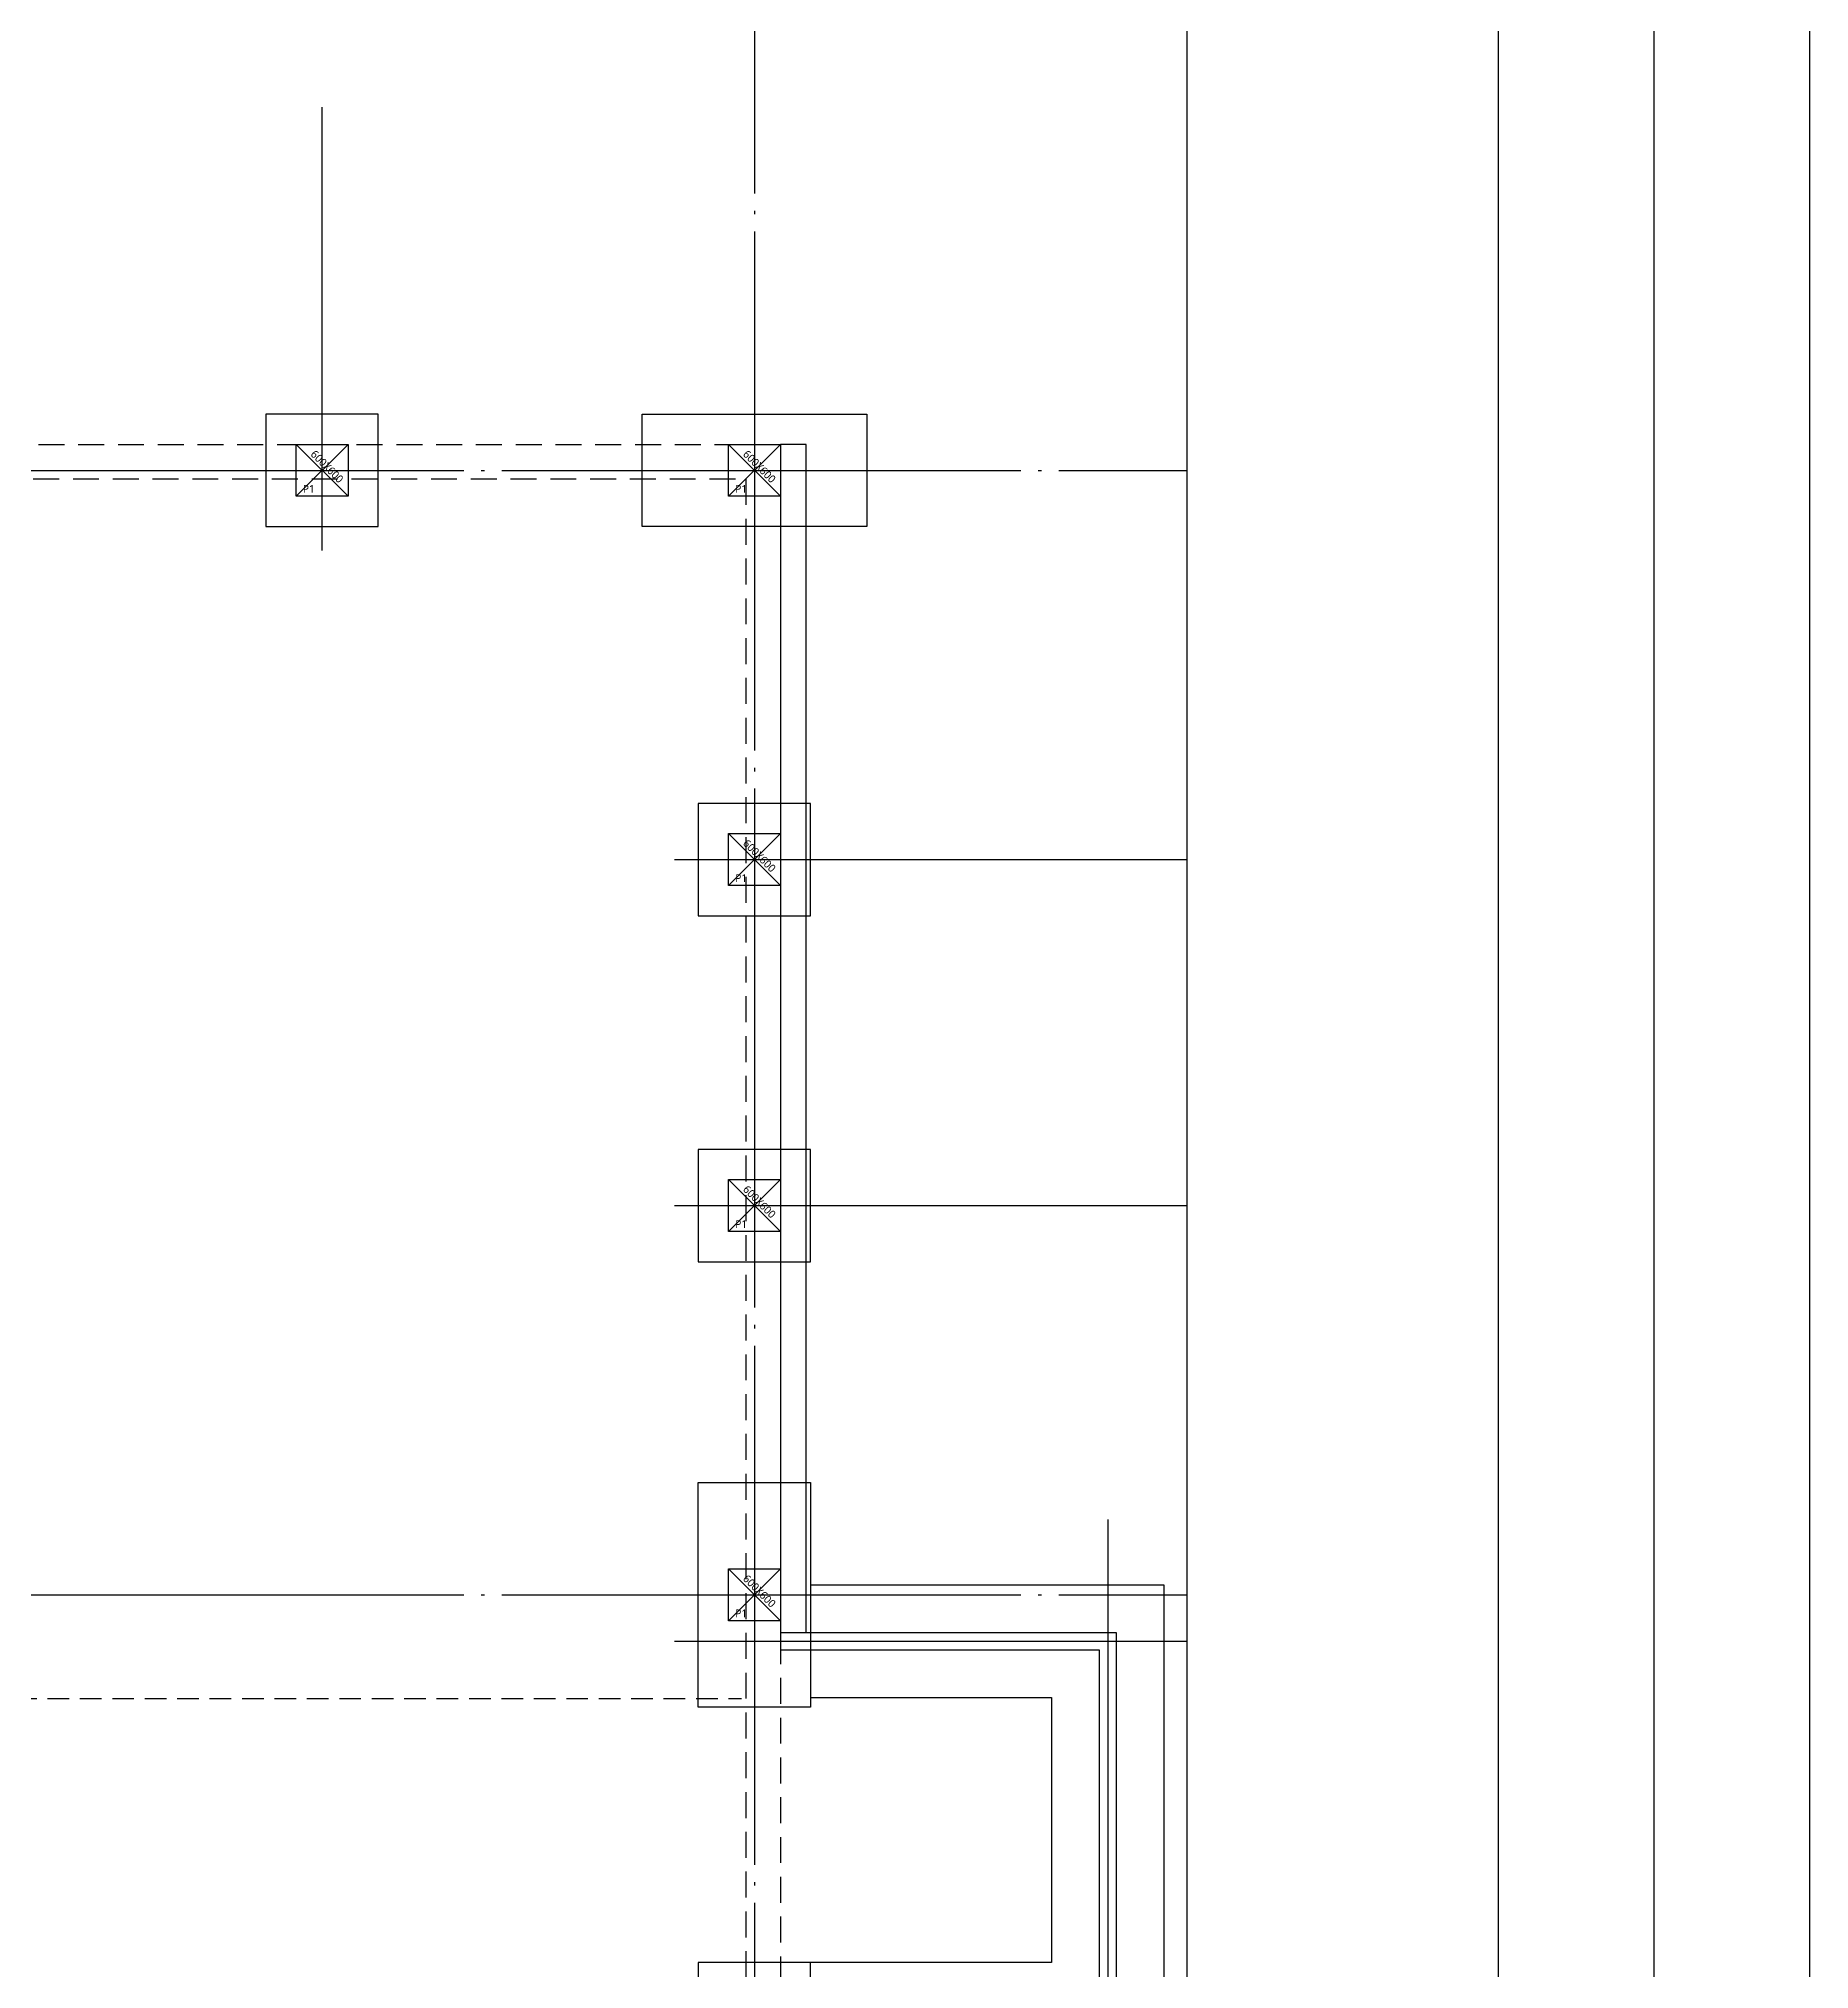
# Model space of a CAD drawing. Header units: millimetres. Extents: x -734060 to 504600, y -7739 to 118800.
# Drawn here: x -63978 to -43500, y 68570 to 90891 of the extents above; entities that cross this region are included whole.
import ezdxf
from ezdxf.enums import TextEntityAlignment as Align
from ezdxf.lldxf.tags import DXFTag

# ---------------------------------------------------------------- set-up
doc = ezdxf.new("R2010")
doc.units = ezdxf.units.MM
doc.header["$LTSCALE"] = 200
for name, pattern in [('CEN-GAUN', [32.2, 30, -1, 0.2, -1]), ('H3', [3, 2, -1]), ('HID', [2.3, 1.5, -0.8]), ('HIDDEN', [0.375, 0.25, -0.125])]:
    doc.linetypes.add(name, pattern=pattern)
doc.layers.get('DEFPOINTS').update_dxf_attribs({"color": 137})
for name, color, linetype in [('0-기초', 4, 'H3'), ('CEN', 1, 'CEN-GAUN'), ('CEN2', 1, 'CEN-GAUN'), ('G', 3, 'Continuous'), ('HAT-INS', 250, 'Continuous'), ('S-COL', 2, 'Continuous'), ('Slab Line', 7, 'Continuous')]:
    doc.layers.add(name, color=color, linetype=linetype)
doc.styles.add('스타일1', font='malgun.ttf')
tags = doc.linetypes.add('DH-HID2', pattern=[1.2, 0.8, -0.4]).pattern_tags.tags
tags[6:7] = [DXFTag(74, 4), DXFTag(75, 0), DXFTag(340, '0'), DXFTag(46, 1.0), DXFTag(50, 0.0), DXFTag(44, 0.0), DXFTag(45, 0.0)]
tags[4:5] = [DXFTag(74, 4), DXFTag(75, 0), DXFTag(340, '0'), DXFTag(46, 1.0), DXFTag(50, 0.0), DXFTag(44, 0.0), DXFTag(45, 0.0)]

# ---------------------------------------------------------------- blocks, each defined once
blk = doc.blocks.new('X-B-FD1')
at = {"layer": '0-기초', "color": 251, "linetype": 'DH-HID2', "ltscale": 3}
for p, q in [((71650, -12885), (75735, -12885)), ((75735, -12885), (75735, -29360)), ((71650, -14185), (74435, -14185)), ((74435, -14185), (74435, -17250)), ((74435, -17250), (71650, -17250))]:
    blk.add_line(p, q, dxfattribs=at)
at = {"layer": '0-기초', "color": 251, "linetype": 'DH-HID2'}
for points in [[(65350, 650), (65350, -650), (66650, -650), (66650, 650)], [(72300, 650), (72300, -650), (69700, -650), (69700, 650)], [(70350, -3850), (70350, -5150), (71650, -5150), (71650, -3850)], [(70350, -7850), (70350, -9150), (71650, -9150), (71650, -7850)], [(71650, -14300), (70350, -14300), (70350, -11700), (71650, -11700)], [(70350, -17250), (70350, -18550), (71650, -18550), (71650, -17250)]]:
    blk.add_lwpolyline(points, close=True, dxfattribs=at)
blk = doc.blocks.new('X-B1F-FDH')
at = {"layer": '0-기초', "color": 253, "linetype": 'HIDDEN', "ltscale": 5}
blk.add_line((34700, -14200), (70850, -14200), dxfattribs=at)
at = {"layer": 'Slab Line'}
blk.add_blockref('X-B-FD1', (0, 0), dxfattribs=at)
blk = doc.blocks.new('X-CEN')
at = {"layer": 'CEN'}
for p, q in [((71000, 9200), (71000, -53000)), ((66000, -925), (66000, 4200)), ((-9200, 0), (76000, 0)), ((70075, -4500), (76000, -4500)), ((70075, -8500), (76000, -8500)), ((-9200, -13000), (76000, -13000))]:
    blk.add_line(p, q, dxfattribs=at)
blk = doc.blocks.new('SS-P1')
at = {"layer": 'DEFPOINTS'}
for p, q in [((-300, 300), (300, -300)), ((-300, -300), (300, 300))]:
    blk.add_line(p, q, dxfattribs=at)
at = {"layer": 'S-COL'}
blk.add_lwpolyline([(-300, 300), (300, 300), (300, -300), (-300, -300)], close=True, dxfattribs=at)
at = {"layer": 'DEFPOINTS', "style": '스타일1'}
blk.add_text('600X600', height=90, rotation=315, dxfattribs=at).set_placement((58, 44), align=Align.MIDDLE_CENTER)
blk.add_text('P1', height=90, dxfattribs=at).set_placement((-153, -214), align=Align.MIDDLE_CENTER)
blk = doc.blocks.new('X-S-PD')
at = {"layer": 'S-COL'}
for p in [(66000, 0), (71000, 0), (71000, -4500), (71000, -8500), (71000, -13000)]:
    blk.add_blockref('SS-P1', p, dxfattribs=at)

msp = doc.modelspace()

# ---------------------------------------------------------------- linework, layer by layer
at = {"layer": 'CEN2'}
for p, q in [((-51615, 73770.98), (-51615, 54900)), ((-56625, 72365), (-50700, 72365))]:
    msp.add_line(p, q, dxfattribs=at)
at = {"layer": 'DEFPOINTS'}
for points in [[(-43500, 25700), (-143100, 25700), (-143100, 102300), (-43500, 102300)], [(-45300, 27500), (-141300, 27500), (-141300, 100500), (-45300, 100500)], [(-47100, 29300), (-139500, 29300), (-139500, 98700), (-47100, 98700)], [(-50700, 32900), (-135900, 32900), (-135900, 95100), (-50700, 95100)]]:
    msp.add_lwpolyline(points, close=True, dxfattribs=at)
at = {"layer": 'G', "color": 252, "linetype": 'HID'}
msp.add_lwpolyline([(-127000, 86200), (-55400, 86200), (-55400, 42600), (-127000, 42600)], close=True, dxfattribs=at)
at = {"layer": 'G', "color": 7, "linetype": 'HID'}
msp.add_lwpolyline([(-126600, 85800), (-55800, 85800), (-55800, 43000), (-126600, 43000)], close=True, dxfattribs=at)
at = {"layer": 'S-COL'}
for p, q in [((-55400, 72465), (-51515, 72465)), ((-51515, 72465), (-51515, 56870)), ((-55400, 72265), (-51715, 72265)), ((-51715, 72265), (-51715, 68100))]:
    msp.add_line(p, q, dxfattribs=at)
msp.add_lwpolyline([(-55100, 72465), (-55100, 86200), (-55400, 86200), (-55400, 72265)], dxfattribs=at)

# ---------------------------------------------------------------- block references
msp.add_blockref('X-S-PD', (-126700, 85900))
at = {"layer": 'HAT-INS'}
msp.add_blockref('X-CEN', (-126700, 85900), dxfattribs=at)
at = {"layer": 'Slab Line'}
msp.add_blockref('X-B1F-FDH', (-126700, 85900), dxfattribs=at)

doc.saveas('drawing.dxf')
